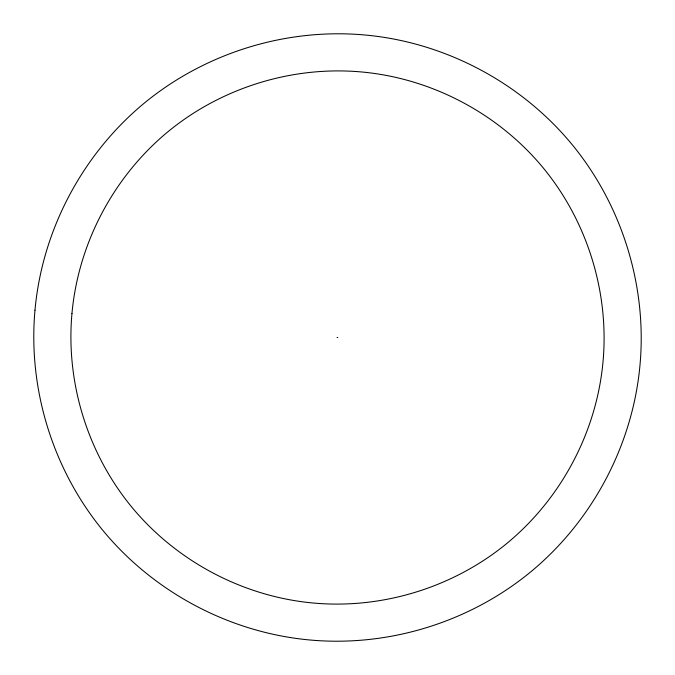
<?xml version="1.0" encoding="UTF-8"?>
<svg xmlns="http://www.w3.org/2000/svg" width="675" height="675" viewBox="0 0 675 675"><rect width="100%" height="100%" fill="white"/><g stroke="black" fill="none" stroke-linecap="round" stroke-linejoin="round"><path stroke-width="1.01" d="M34.982 310.205C27.92 388.201 52.414 468.121 101.68 528.955C152.812 591.832 229.475 632.762 310.205 640.018C388.201 647.08 468.121 622.586 528.955 573.32C591.832 522.197 632.762 445.525 640.018 364.795C647.08 286.799 622.586 206.879 573.32 146.045C522.197 83.168 445.525 42.238 364.795 34.982C286.799 27.92 206.879 52.414 146.045 101.68C83.168 152.803 42.238 229.475 34.982 310.205M71.955 313.546C65.762 381.999 87.261 452.149 130.511 505.55C175.382 560.739 242.679 596.666 313.546 603.045C381.999 609.238 452.149 587.739 505.55 544.489C560.739 499.618 596.666 432.321 603.045 361.454C609.238 293.001 587.739 222.851 544.489 169.45C499.618 114.261 432.321 78.334 361.454 71.955C293.001 65.762 222.851 87.261 169.45 130.511C114.261 175.382 78.334 242.679 71.955 313.546M337.23 337.475L337.77 337.551L337.23 337.449"/></g></svg>
